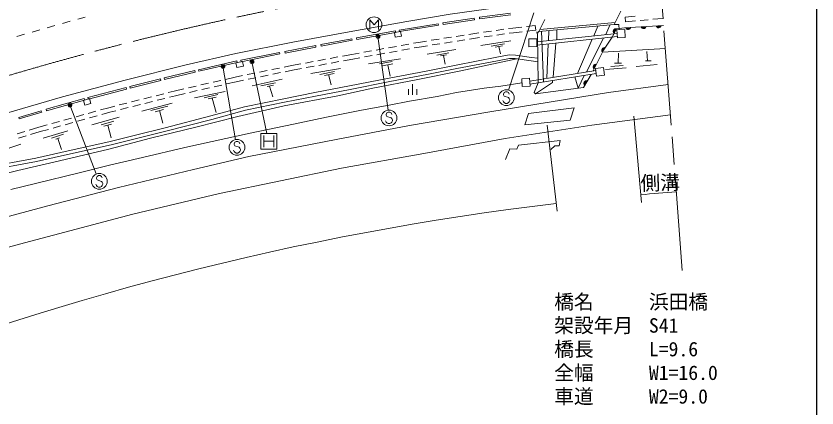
# Model space of a CAD drawing. Units: millimetres at full size, sheet at 1:1000; details may follow other scales. Extents: x 40000 to 680000, y 20000 to 380000.
# Drawn here: x 477517 to 579000, y 265187 to 314908 of the extents above; entities that cross this region are included whole.
import ezdxf
from ezdxf.enums import TextEntityAlignment as Align

# ---------------------------------------------------------------- set-up
doc = ezdxf.new("R2010")
doc.units = ezdxf.units.MM
doc.header["$LTSCALE"] = 1000
doc.header["$PDMODE"] = 32
doc.header["$PDSIZE"] = 500
doc.linetypes.add('CHAIN', pattern=[18.5, 12, -1.5, 3.5, -1.5])
for name, color, linetype, lineweight in [('M-BGD', 7, 'Continuous', 13), ('M-BGD-EXST', 7, 'Continuous', 13), ('M-BMK', 2, 'CHAIN', 13), ('M-STR-HTXT', 7, 'Continuous', 13), ('M-STR-STR1', 1, 'Continuous', 13), ('M-STR-STRC', 7, 'Continuous', 13), ('M-TTL-BAND', 7, 'Continuous', 25)]:
    doc.layers.add(name, color=color, linetype=linetype, lineweight=lineweight)
doc.styles.add('ＭＳ ゴシック', font='')
doc.styles.get('ＭＳ ゴシック').set_extended_font_data('MS Gothic')

msp = doc.modelspace()

# ---------------------------------------------------------------- hatches: boundary and pattern name
at = {"layer": 'M-BGD'}
for points in [[(556730, 313549, 0.84072), (557355, 313585)], [(558615, 313657, 0.84072), (559240, 313693)], [(553585, 313271, 0.84072), (553301, 312713)], [(554796, 313438, 0.84072), (555421, 313474)], [(552158, 310879, 0.84072), (551829, 310347)], [(551047, 308768, 0.84072), (550766, 308209)], [(549889, 306667, 0.84072), (549578, 306124)]]:
    msp.add_hatch(color=256, dxfattribs=at).paths.add_polyline_path(points)

# ---------------------------------------------------------------- linework, layer by layer
for p, q in [((531616, 314045), (535581, 314641)), ((535581, 314641), (535611, 314443)), ((536226, 314751), (540168, 315254)), ((536226, 314751), (536251, 314553)), ((536251, 314553), (540193, 315055)), ((554686, 314761), (555963, 314880)), ((554686, 314761), (554741, 314163)), ((558206, 314487), (559480, 314606)), ((559480, 314606), (559495, 314607)), ((526071, 313122), (531013, 313935)), ((526104, 312925), (531045, 313738)), ((531013, 313935), (531045, 313738)), ((531616, 314045), (531646, 313848)), ((531646, 313848), (535611, 314443)), ((542180, 313574), (543302, 313698)), ((543302, 313698), (543368, 313102)), ((543879, 313200), (553434, 314072)), ((550741, 312387), (551228, 313619)), ((552240, 312545), (552756, 313759)), ((553903, 313809), (553931, 313160)), ((554741, 314163), (556015, 314282)), ((556613, 314338), (557608, 314431)), ((520660, 312145), (525581, 313028)), ((520695, 311948), (525617, 312831)), ((525581, 313028), (525617, 312831)), ((526071, 313122), (526104, 312925)), ((534875, 312581), (535637, 312703)), ((535637, 312703), (536168, 312778)), ((536762, 312862), (537752, 313001)), ((538346, 313085), (539336, 313224)), ((538428, 312491), (539418, 312630)), ((539930, 313308), (540461, 313383)), ((540013, 312714), (540536, 312788)), ((540461, 313383), (541584, 313507)), ((540536, 312788), (541654, 312912)), ((542251, 312978), (543368, 313102)), ((543496, 311620), (553681, 312698)), ((543513, 312904), (543569, 312508)), ((543541, 312706), (543749, 312937)), ((544333, 306535), (544096, 312969)), ((544993, 311779), (545005, 313052)), ((546030, 311888), (546052, 313147)), ((516144, 311290), (520066, 312032)), ((516181, 311094), (520103, 311836)), ((520066, 312032), (520103, 311836)), ((520660, 312145), (520695, 311948)), ((527870, 311442), (528781, 311606)), ((528781, 311606), (529543, 311728)), ((530135, 311823), (531123, 311981)), ((531715, 312076), (532703, 312234)), ((531810, 311483), (532798, 311641)), ((533295, 312328), (534283, 312486)), ((533390, 311736), (534377, 311894)), ((534970, 311989), (535726, 312110)), ((535726, 312110), (536250, 312184)), ((536429, 311160), (540228, 311761)), ((536844, 312267), (537834, 312407)), ((543499, 311218), (553699, 312297)), ((543663, 306427), (543569, 312508)), ((550524, 311961), (548668, 307636)), ((549804, 307819), (551956, 312113)), ((511562, 310406), (515484, 311162)), ((511600, 310210), (515522, 310966)), ((515484, 311162), (515522, 310966)), ((516144, 311290), (516181, 311094)), ((523146, 310593), (524130, 310770)), ((524721, 310876), (525705, 311053)), ((526296, 311159), (527280, 311336)), ((526400, 310568), (527384, 310745)), ((527975, 310851), (528882, 311014)), ((528882, 311014), (529638, 311135)), ((529606, 310064), (533227, 310666)), ((530230, 311230), (531218, 311388)), ((537728, 311084), (539416, 311378)), ((538229, 310965), (539149, 311144)), ((538689, 311054), (538890, 310095)), ((544761, 307009), (544948, 311372)), ((545558, 307137), (545920, 311474)), ((551823, 310312), (559787, 310767)), ((505993, 309308), (510912, 310296)), ((506032, 309112), (510951, 310100)), ((510912, 310296), (510951, 310100)), ((511562, 310406), (511600, 310210)), ((517329, 309530), (518312, 309713)), ((518902, 309823), (520070, 310040)), ((520070, 310040), (520981, 310204)), ((520178, 309450), (521085, 309613)), ((521571, 310310), (522556, 310487)), ((521676, 309719), (522660, 309896)), ((523250, 310002), (524235, 310179)), ((524825, 310285), (525809, 310462)), ((530826, 309957), (532373, 310224)), ((531314, 309851), (532076, 309973)), ((531695, 309912), (531885, 308784)), ((553800, 308931), (553853, 310200)), ((557520, 309209), (557428, 310422)), ((500627, 308095), (505502, 309217)), ((500672, 307900), (505547, 309022)), ((505502, 309217), (505547, 309022)), ((505993, 309308), (506032, 309112)), ((511500, 308429), (512424, 308618)), ((512424, 308618), (513593, 308835)), ((514183, 308945), (515166, 309128)), ((514294, 308356), (515277, 308538)), ((515756, 309238), (516739, 309420)), ((515867, 308648), (516850, 308831)), ((517440, 308940), (518423, 309123)), ((519013, 309233), (520178, 309450)), ((522197, 308858), (526227, 309496)), ((523584, 308851), (525186, 309128)), ((523945, 308608), (525276, 308858)), ((524611, 308733), (524917, 307266)), ((552884, 308490), (554451, 308638)), ((553365, 308922), (554235, 308940)), ((556097, 308506), (558751, 308745)), ((557274, 309206), (557974, 309214)), ((496277, 307048), (500159, 307988)), ((496324, 306853), (500206, 307793)), ((500159, 307988), (500206, 307793)), ((500627, 308095), (500672, 307900)), ((506797, 307467), (507777, 307668)), ((508365, 307788), (509345, 307988)), ((509933, 308109), (510912, 308309)), ((510054, 307521), (511033, 307721)), ((511621, 307841), (512539, 308029)), ((512539, 308029), (513704, 308246)), ((514851, 307594), (518619, 308232)), ((516008, 307500), (517885, 307865)), ((516613, 307370), (517826, 307622)), ((542611, 306663), (550989, 308009)), ((542634, 306262), (551040, 307612)), ((552193, 308107), (554821, 308348)), ((491938, 305959), (495814, 306941)), ((491988, 305765), (495863, 306747)), ((495814, 306941), (495863, 306747)), ((496277, 307048), (496324, 306853)), ((502497, 306517), (503471, 306741)), ((504056, 306875), (505285, 307158)), ((504190, 306291), (505413, 306572)), ((505285, 307158), (506210, 307347)), ((505413, 306572), (506331, 306759)), ((506919, 306880), (507898, 307080)), ((507453, 306065), (511241, 306903)), ((508486, 307200), (509466, 307401)), ((517119, 307475), (517426, 306171)), ((486632, 304559), (491473, 305840)), ((486683, 304365), (491524, 305647)), ((491473, 305840), (491524, 305647)), ((491938, 305959), (491988, 305765)), ((497564, 305383), (498794, 305665)), ((499378, 305800), (500353, 306024)), ((500938, 306158), (501912, 306382)), ((501072, 305573), (502046, 305798)), ((502631, 305932), (503606, 306156)), ((508519, 306049), (510385, 306441)), ((509344, 305955), (510144, 306147)), ((509643, 306027), (510052, 304662)), ((527227, 304925), (527227, 305622)), ((527760, 304925), (527760, 306253)), ((528294, 304925), (528294, 305622)), ((486632, 304559), (486683, 304365)), ((493707, 304405), (494677, 304651)), ((495258, 304798), (496228, 305044)), ((495406, 304217), (496375, 304462)), ((496809, 305191), (497564, 305383)), ((496957, 304610), (497705, 304799)), ((497705, 304799), (498928, 305080)), ((499512, 305215), (500487, 305439)), ((500124, 304531), (504015, 305317)), ((501374, 304517), (503108, 304941)), ((501844, 304390), (502886, 304605)), ((502365, 304497), (502877, 302649)), ((481333, 303081), (486152, 304430)), ((481387, 302888), (486206, 304238)), ((486152, 304430), (486206, 304238)), ((489268, 303281), (490024, 303472)), ((490605, 303620), (491575, 303865)), ((492156, 304013), (493126, 304258)), ((492304, 303431), (493273, 303677)), ((493441, 302839), (497311, 303842)), ((493855, 303824), (494824, 304069)), ((494579, 302903), (496750, 303462)), ((477855, 302042), (480719, 302891)), ((477912, 301850), (480776, 302700)), ((480719, 302891), (480776, 302700)), ((481333, 303081), (481387, 302888)), ((486671, 302558), (487634, 302826)), ((488212, 302987), (489268, 303281)), ((488374, 302409), (489422, 302701)), ((489422, 302701), (490171, 302891)), ((490753, 303038), (491722, 303284)), ((495153, 302762), (496223, 303057)), ((495688, 302909), (496133, 301324)), ((477855, 302042), (477912, 301850)), ((482047, 301272), (483010, 301540)), ((483588, 301701), (484552, 301969)), ((485130, 302129), (486093, 302398)), ((485291, 301552), (486254, 301820)), ((486832, 301980), (487796, 302248)), ((487125, 301085), (490573, 302056)), ((488298, 301120), (489900, 301570)), ((479195, 300444), (480413, 300817)), ((480413, 300817), (481469, 301111)), ((480581, 300241), (481630, 300533)), ((482208, 300694), (483171, 300962)), ((483749, 301123), (484713, 301391)), ((488644, 300925), (489622, 301189)), ((489133, 301057), (489566, 299460)), ((477665, 299976), (478621, 300269)), ((477840, 299402), (478796, 299695)), ((479370, 299870), (480581, 300241)), ((480955, 299401), (484085, 300353)), ((481995, 299411), (483535, 299902)), ((482541, 299277), (483039, 299441)), ((508547, 298015), (508547, 300015)), ((508547, 300015), (510547, 300015)), ((508922, 299765), (508922, 298265)), ((510172, 299765), (510172, 298265)), ((510547, 300015), (510547, 298015)), ((475192, 297679), (478112, 298672)), ((482821, 299369), (483278, 297983)), ((508922, 299015), (510172, 299015)), ((510547, 298015), (508547, 298015))]:
    msp.add_line(p, q, dxfattribs=at)
for points in [[(559563, 313711), (554620, 313428), (553585, 313271), (553054, 312229)], [(550637, 307953), (551953, 310571), (553054, 312229)], [(463904, 294310), (466202, 294570), (473610, 295699), (480017, 296887), (483198, 297601), (489459, 299002), (492674, 299812), (496400, 300719), (502197, 302231), (506470, 303389), (511464, 304410), (515371, 305194), (519757, 306034), (524776, 307038), (529467, 307918), (533274, 308688), (538447, 309678), (540002, 309964), (540805, 309949), (542839, 309655), (543615, 309549)], [(449157, 288530), (457132, 291576), (463567, 293819), (466261, 294124), (473685, 295255), (480107, 296446), (483296, 297162), (489563, 298564), (492782, 299375), (496510, 300283), (502313, 301796), (506574, 302951), (511553, 303969), (515458, 304753), (519844, 305593), (524862, 306596), (529553, 307477), (533361, 308247), (538530, 309236), (540038, 309514), (540768, 309499), (542776, 309209), (543622, 309094)], [(540956, 309472), (533890, 307965), (528410, 306853), (522711, 305741), (518301, 304803), (511503, 303514), (505614, 302152), (500295, 300790), (494553, 299428), (489276, 298006), (483005, 296541), (477730, 295324), (472193, 293918)], [(543329, 305017), (549409, 305829), (550369, 307505)], [(545484, 306720), (545484, 306462), (543329, 305017), (543172, 305194), (543663, 306427)], [(548340, 307179), (548748, 305740), (549497, 307364)], [(470691, 287914), (481539, 290817), (490522, 293175), (499986, 295428), (507001, 297073), (518066, 299239), (527356, 301036), (537531, 302768), (552606, 305190), (560132, 306228)], [(476847, 292884), (480006, 293673), (485509, 295027), (489366, 295977), (493527, 296949), (498909, 298227), (502361, 298992), (507177, 300041), (512661, 301209), (516856, 302083), (521290, 302967), (524795, 303601), (527374, 304104), (530880, 304683), (533337, 305185), (536821, 305742), (538952, 306026), (541621, 306450)], [(560424, 302390), (550489, 301062), (539513, 299384), (529180, 297478), (518764, 295620), (503281, 292403), (492336, 289755), (477956, 285953), (467379, 283080), (452500, 278433), (441755, 275015), (430521, 271090), (419736, 267005), (402904, 260221), (386559, 252978), (374930, 247735), (363954, 242551), (335318, 228470)], [(539540, 296696), (540070, 298049), (540955, 298012), (541173, 298523), (546467, 299124), (546345, 298452), (545792, 298448), (545275, 297969)]]:
    msp.add_lwpolyline(points, dxfattribs=at)
for points in [[(525452, 312798), (525560, 312209), (526347, 312353), (526239, 312942)], [(553705, 312149), (554704, 312193), (554661, 313192), (553661, 313148)], [(542501, 311016), (543501, 311025), (543492, 312025), (542492, 312015)], [(505370, 308974), (505493, 308383), (506321, 308554), (506198, 309146)], [(551085, 307268), (552077, 307397), (551948, 308388), (550956, 308259)], [(541651, 305951), (542649, 306010), (542590, 307008), (541592, 306949)], [(486058, 304189), (486242, 303591), (487014, 303829), (486829, 304427)], [(542466, 302556), (541984, 301111), (547723, 301695), (548248, 303242)]]:
    msp.add_lwpolyline(points, close=True, dxfattribs=at)
for centre, start, end in [((557039, 313621), 193.17037, 353.3881), ((558924, 313729), 193.17037, 353.3881), ((553491, 312967), 72.91089, 233.12862), ((555105, 313510), 193.17037, 353.3881), ((552040, 310584), 68.15345, 228.37118), ((550955, 308464), 73.19862, 233.41635), ((549781, 306368), 70.08117, 230.2989)]:
    msp.add_arc(centre, 318, start, end, dxfattribs=at)
at = {"layer": 'M-BGD-EXST'}
for p, q in [((522331, 313201), (522331, 314401)), ((522331, 314401), (522881, 313801)), ((522881, 313801), (523431, 314401)), ((523431, 314401), (523431, 313201))]:
    msp.add_line(p, q, dxfattribs=at)
msp.add_circle((522881, 313801), 1000, dxfattribs=at)
at = {"layer": 'M-BMK'}
msp.add_line((561927, 282632), (555859, 362401), dxfattribs=at)
msp.add_arc((588852, -71346), 395000, 94.34984, 112.17062, dxfattribs=at)
at = {"layer": 'M-STR-HTXT'}
for p, q in [((543118, 315303), (539934, 305514)), ((523368, 312313), (524654, 302970)), ((503739, 308528), (505314, 299215)), ((507402, 309097), (509307, 300013)), ((484349, 303638), (487672, 294892)), ((556767, 291237), (555797, 302195)), ((546090, 290134), (544798, 301057))]:
    msp.add_line(p, q, dxfattribs=at)
for centre, radius in [((523368, 312313), 150), ((523368, 312313), 120), ((523368, 312313), 90), ((523368, 312313), 60), ((523368, 312313), 30), ((523368, 312313), 20), ((503739, 308528), 150), ((503739, 308528), 120), ((503739, 308528), 90), ((503739, 308528), 60), ((503739, 308528), 30), ((503739, 308528), 20), ((507402, 309097), 150), ((507402, 309097), 120), ((507402, 309097), 90), ((507402, 309097), 60), ((507402, 309097), 30), ((507402, 309097), 20), ((484349, 303638), 150), ((484349, 303638), 120), ((484349, 303638), 90), ((484349, 303638), 60), ((484349, 303638), 30), ((484349, 303638), 20)]:
    msp.add_circle(centre, radius, dxfattribs=at)
for start, end in [(94.34984, 95.05699), (96.74666, 112.17062)]:
    msp.add_arc((588852, -71346), 365000, start, end, dxfattribs=at)
for p in [(523368, 312313), (503739, 308528), (507402, 309097), (484349, 303638)]:
    msp.add_point(p, dxfattribs=at)
at = {"layer": 'M-STR-STR1'}
for p, q in [((553304, 313809), (554137, 315505)), ((544505, 314461), (543749, 312937)), ((543749, 312937), (553304, 313809)), ((553304, 313809), (553903, 313809))]:
    msp.add_line(p, q, dxfattribs=at)
at = {"layer": 'M-STR-STRC'}
for p, q in [((486294, 314775), (485329, 314515)), ((482445, 313688), (481484, 313413)), ((484367, 314240), (483406, 313964)), ((478600, 312585), (477639, 312309)), ((480522, 313137), (479561, 312861)), ((539362, 305191), (539271, 305010)), ((539271, 305010), (539271, 304919)), ((539271, 304919), (539362, 304737)), ((539544, 305282), (539362, 305191)), ((539362, 304737), (539907, 304555)), ((539725, 305282), (539544, 305282)), ((539907, 305191), (539725, 305282)), ((539998, 305010), (539907, 305191)), ((539907, 304555), (539998, 304464)), ((539998, 304464), (540089, 304282)), ((539271, 304010), (539180, 304191)), ((539362, 303919), (539271, 304010)), ((539544, 303828), (539362, 303919)), ((539725, 303828), (539544, 303828)), ((539907, 303919), (539725, 303828)), ((539998, 304010), (539907, 303919)), ((540089, 304191), (539998, 304010)), ((540089, 304282), (540089, 304191)), ((524506, 302616), (524415, 302434)), ((524415, 302434), (524415, 302343)), ((524688, 302706), (524506, 302616)), ((524869, 302706), (524688, 302706)), ((525051, 302616), (524869, 302706)), ((525142, 302434), (525051, 302616)), ((524415, 301434), (524324, 301616)), ((524415, 302343), (524506, 302161)), ((524506, 301343), (524415, 301434)), ((524506, 302161), (525051, 301979)), ((525051, 301979), (525142, 301888)), ((525142, 301434), (525051, 301343)), ((525142, 301888), (525233, 301706)), ((525233, 301616), (525142, 301434)), ((525233, 301706), (525233, 301616)), ((524688, 301252), (524506, 301343)), ((524869, 301252), (524688, 301252)), ((525051, 301343), (524869, 301252)), ((505241, 298893), (505150, 298711)), ((505150, 298711), (505150, 298620)), ((505150, 298620), (505241, 298438)), ((505422, 298984), (505241, 298893)), ((505241, 298438), (505786, 298256)), ((505604, 298984), (505422, 298984)), ((505786, 298893), (505604, 298984)), ((505877, 298711), (505786, 298893)), ((505150, 297711), (505059, 297893)), ((505241, 297620), (505150, 297711)), ((505422, 297529), (505241, 297620)), ((505604, 297529), (505422, 297529)), ((505786, 297620), (505604, 297529)), ((505786, 298256), (505877, 298165)), ((505877, 297711), (505786, 297620)), ((505877, 298165), (505968, 297984)), ((505968, 297893), (505877, 297711)), ((505968, 297984), (505968, 297893)), ((487799, 294570), (487708, 294388)), ((487708, 294388), (487708, 294297)), ((487981, 294661), (487799, 294570)), ((488162, 294661), (487981, 294661)), ((488344, 294570), (488162, 294661)), ((488435, 294388), (488344, 294570)), ((487708, 293388), (487617, 293570)), ((487708, 294297), (487799, 294115)), ((487799, 293297), (487708, 293388)), ((487799, 294115), (488344, 293933)), ((487981, 293206), (487799, 293297)), ((488344, 293297), (488162, 293206)), ((488344, 293933), (488435, 293842)), ((488435, 293388), (488344, 293297)), ((488435, 293842), (488526, 293661)), ((488526, 293570), (488435, 293388)), ((488526, 293661), (488526, 293570)), ((488162, 293206), (487981, 293206))]:
    msp.add_line(p, q, dxfattribs=at)
msp.add_lwpolyline([(559232, 318063), (555280, 317716), (545720, 316860), (540136, 316205), (532536, 315121), (527017, 314211), (520174, 312972), (512575, 311576), (505354, 310140), (499068, 308727), (491342, 306780), (483422, 304646), (476314, 302563), (467991, 300001), (459743, 297229), (453216, 294885), (447289, 292643), (440791, 290009), (427108, 284428), (414027, 279088), (396183, 271795), (379877, 265137), (367772, 260197), (359978, 257009)], dxfattribs=at)
for centre in [(539635, 304555), (524779, 301979), (505513, 298256), (488071, 293933)]:
    msp.add_circle(centre, 1000, dxfattribs=at)
at = {"layer": 'M-TTL-BAND'}
msp.add_line((579000, 20000), (579000, 370000), dxfattribs=at)

# ---------------------------------------------------------------- texts
at = {"layer": 'M-STR-HTXT', "style": 'ＭＳ ゴシック'}
msp.add_text('側溝\u3000', height=1833, rotation=1.63, dxfattribs=at).set_placement((556679, 292233), align=Align.BOTTOM_LEFT)
for s, p in [('橋名', (545704, 277191)), ('浜田橋', (557704, 277191)), ('架設年月', (545704, 274191)), ('S41', (557704, 274191)), ('橋長', (545704, 271191)), ('L=9.6', (557704, 271191)), ('全幅', (545704, 268191)), ('W1=16.0', (557704, 268191)), ('車道', (545704, 265191)), ('W2=9.0', (557704, 265191))]:
    msp.add_text(s, height=1833, dxfattribs=at).set_placement(p, align=Align.BOTTOM_LEFT)

doc.saveas('drawing.dxf')
